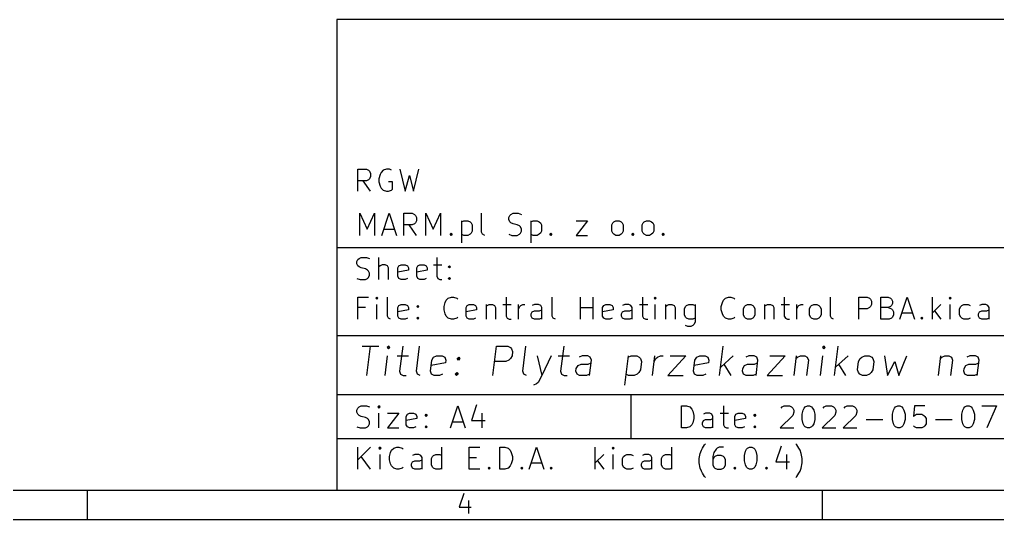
# Model space of a CAD drawing. Extents: x 10 to 287, y -200 to -10.
# Drawn here: x 155.4 to 221.9, y -200 to -166 of the extents above; entities that cross this region are included whole.
import ezdxf

# ---------------------------------------------------------------- set-up
doc = ezdxf.new("R2010")
doc.units = 0
doc.layers.add('BLACK', color=7, linetype='CONTINUOUS')

msp = doc.modelspace()

# ---------------------------------------------------------------- linework, layer by layer
at = {"layer": 'BLACK', "linetype": 'CONTINUOUS'}
for p, q in [((177.002, -166.007), (177.002, -198.007)), ((285.002, -166.007), (177.002, -166.007)), ((178.434, -177.686), (178.434, -176.186)), ((178.434, -176.186), (179.006, -176.186)), ((179.006, -176.186), (179.149, -176.257)), ((179.149, -176.257), (179.22, -176.329)), ((180.149, -176.257), (180.006, -176.4)), ((180.363, -176.186), (180.149, -176.257)), ((180.577, -176.186), (180.363, -176.186)), ((180.72, -176.257), (180.577, -176.186)), ((181.291, -176.186), (181.649, -177.686)), ((182.22, -177.686), (182.577, -176.186)), ((179.149, -176.9), (179.006, -176.971)), ((179.22, -176.829), (179.149, -176.9)), ((179.22, -176.329), (179.291, -176.471)), ((179.291, -176.686), (179.22, -176.829)), ((179.291, -176.471), (179.291, -176.686)), ((179.934, -176.543), (179.863, -176.829)), ((179.863, -176.829), (179.863, -177.043)), ((180.006, -176.4), (179.934, -176.543)), ((181.649, -177.686), (181.934, -176.614)), ((181.934, -176.614), (182.22, -177.686)), ((179.006, -176.971), (178.434, -176.971)), ((179.291, -177.686), (178.791, -176.971)), ((179.863, -177.043), (179.934, -177.329)), ((179.934, -177.329), (180.006, -177.471)), ((180.006, -177.471), (180.149, -177.614)), ((180.149, -177.614), (180.363, -177.686)), ((180.791, -177.043), (180.506, -177.043)), ((180.506, -177.686), (180.72, -177.614)), ((180.72, -177.614), (180.791, -177.543)), ((180.791, -177.543), (180.791, -177.043)), ((180.363, -177.686), (180.506, -177.686)), ((178.554, -180.686), (178.554, -179.186)), ((178.554, -179.186), (179.054, -180.257)), ((179.054, -180.257), (179.554, -179.186)), ((179.554, -179.186), (179.554, -180.686)), ((180.054, -180.686), (180.554, -179.186)), ((180.554, -179.186), (181.054, -180.686)), ((181.554, -180.686), (181.554, -179.186)), ((181.554, -179.186), (182.126, -179.186)), ((182.126, -179.186), (182.269, -179.257)), ((182.269, -179.257), (182.34, -179.329)), ((182.34, -179.329), (182.411, -179.471)), ((182.411, -179.471), (182.411, -179.686)), ((183.054, -180.686), (183.054, -179.186)), ((183.054, -179.186), (183.554, -180.257)), ((183.554, -180.257), (184.054, -179.186)), ((184.054, -179.186), (184.054, -180.686)), ((186.84, -180.471), (186.84, -179.186)), ((188.697, -179.471), (188.769, -179.329)), ((188.697, -179.614), (188.697, -179.471)), ((188.769, -179.329), (188.84, -179.257)), ((188.84, -179.257), (188.983, -179.186)), ((188.983, -179.186), (189.34, -179.186)), ((189.34, -179.186), (189.554, -179.257)), ((180.197, -180.257), (180.911, -180.257)), ((182.126, -179.971), (181.554, -179.971)), ((182.411, -180.686), (181.911, -179.971)), ((182.269, -179.9), (182.126, -179.971)), ((182.34, -179.829), (182.269, -179.9)), ((182.411, -179.686), (182.34, -179.829)), ((185.483, -179.686), (185.483, -181.186)), ((185.483, -179.757), (185.626, -179.686)), ((185.626, -179.686), (185.911, -179.686)), ((185.911, -179.686), (186.054, -179.757)), ((186.054, -179.757), (186.126, -179.829)), ((186.126, -179.829), (186.197, -179.971)), ((186.197, -179.971), (186.197, -180.4)), ((188.769, -179.757), (188.697, -179.614)), ((188.84, -179.829), (188.769, -179.757)), ((188.983, -179.9), (188.84, -179.829)), ((189.269, -179.971), (188.983, -179.9)), ((189.411, -180.043), (189.269, -179.971)), ((189.483, -180.114), (189.411, -180.043)), ((189.554, -180.257), (189.483, -180.114)), ((189.554, -180.4), (189.554, -180.257)), ((190.197, -179.686), (190.197, -181.186)), ((190.197, -179.757), (190.34, -179.686)), ((190.34, -179.686), (190.626, -179.686)), ((190.626, -179.686), (190.769, -179.757)), ((190.769, -179.757), (190.84, -179.829)), ((190.84, -179.829), (190.911, -179.971)), ((190.911, -179.971), (190.911, -180.4)), ((193.269, -179.686), (194.054, -179.686)), ((194.054, -179.686), (193.269, -180.686)), ((195.697, -179.971), (195.769, -179.829)), ((195.697, -180.4), (195.697, -179.971)), ((195.769, -179.829), (195.84, -179.757)), ((195.84, -179.757), (195.983, -179.686)), ((195.983, -179.686), (196.197, -179.686)), ((196.197, -179.686), (196.34, -179.757)), ((196.34, -179.757), (196.411, -179.829)), ((196.411, -179.829), (196.483, -179.971)), ((196.483, -179.971), (196.483, -180.4)), ((197.769, -179.971), (197.84, -179.829)), ((197.769, -180.4), (197.769, -179.971)), ((197.84, -179.829), (197.911, -179.757)), ((197.911, -179.757), (198.054, -179.686)), ((198.054, -179.686), (198.269, -179.686)), ((198.269, -179.686), (198.411, -179.757)), ((198.411, -179.757), (198.483, -179.829)), ((198.483, -179.829), (198.554, -179.971)), ((198.554, -179.971), (198.554, -180.4)), ((184.697, -180.614), (184.769, -180.543)), ((184.769, -180.686), (184.697, -180.614)), ((184.769, -180.543), (184.84, -180.614)), ((184.769, -180.543), (184.769, -180.686)), ((184.84, -180.614), (184.769, -180.686)), ((185.626, -180.686), (185.483, -180.614)), ((185.911, -180.686), (185.626, -180.686)), ((186.054, -180.614), (185.911, -180.686)), ((186.126, -180.543), (186.054, -180.614)), ((186.197, -180.4), (186.126, -180.543)), ((186.911, -180.614), (186.84, -180.471)), ((187.054, -180.686), (186.911, -180.614)), ((188.697, -180.614), (188.911, -180.686)), ((188.911, -180.686), (189.269, -180.686)), ((189.269, -180.686), (189.411, -180.614)), ((189.411, -180.614), (189.483, -180.543)), ((189.483, -180.543), (189.554, -180.4)), ((190.34, -180.686), (190.197, -180.614)), ((190.626, -180.686), (190.34, -180.686)), ((190.769, -180.614), (190.626, -180.686)), ((190.84, -180.543), (190.769, -180.614)), ((190.911, -180.4), (190.84, -180.543)), ((191.483, -180.614), (191.554, -180.543)), ((191.554, -180.686), (191.483, -180.614)), ((191.554, -180.543), (191.626, -180.614)), ((191.554, -180.543), (191.554, -180.686)), ((191.626, -180.614), (191.554, -180.686)), ((193.269, -180.686), (194.054, -180.686)), ((195.769, -180.543), (195.697, -180.4)), ((195.84, -180.614), (195.769, -180.543)), ((195.983, -180.686), (195.84, -180.614)), ((196.197, -180.686), (195.983, -180.686)), ((196.34, -180.614), (196.197, -180.686)), ((196.411, -180.543), (196.34, -180.614)), ((196.483, -180.4), (196.411, -180.543)), ((197.054, -180.614), (197.126, -180.543)), ((197.126, -180.686), (197.054, -180.614)), ((197.126, -180.543), (197.197, -180.614)), ((197.126, -180.543), (197.126, -180.686)), ((197.197, -180.614), (197.126, -180.686)), ((197.84, -180.543), (197.769, -180.4)), ((197.911, -180.614), (197.84, -180.543)), ((198.054, -180.686), (197.911, -180.614)), ((198.269, -180.686), (198.054, -180.686)), ((198.411, -180.614), (198.269, -180.686)), ((198.483, -180.543), (198.411, -180.614)), ((198.554, -180.4), (198.483, -180.543)), ((199.126, -180.614), (199.197, -180.543)), ((199.197, -180.686), (199.126, -180.614)), ((199.197, -180.543), (199.269, -180.614)), ((199.197, -180.543), (199.197, -180.686)), ((199.269, -180.614), (199.197, -180.686)), ((177.002, -181.507), (285.002, -181.507)), ((178.434, -182.329), (178.506, -182.257)), ((178.506, -182.257), (178.649, -182.186)), ((178.649, -182.186), (179.006, -182.186)), ((179.006, -182.186), (179.22, -182.257)), ((179.863, -183.686), (179.863, -182.186)), ((183.791, -182.186), (183.791, -183.471)), ((178.363, -182.471), (178.434, -182.329)), ((178.363, -182.614), (178.363, -182.471)), ((178.434, -182.757), (178.363, -182.614)), ((178.506, -182.829), (178.434, -182.757)), ((178.649, -182.9), (178.506, -182.829)), ((178.934, -182.971), (178.649, -182.9)), ((179.934, -182.757), (179.863, -182.829)), ((180.077, -182.686), (179.934, -182.757)), ((180.291, -182.686), (180.077, -182.686)), ((180.434, -182.757), (180.291, -182.686)), ((180.506, -182.9), (180.434, -182.757)), ((180.506, -183.686), (180.506, -182.9)), ((181.149, -182.9), (181.22, -182.757)), ((181.149, -183.471), (181.149, -182.9)), ((181.22, -182.757), (181.363, -182.686)), ((181.363, -182.686), (181.649, -182.686)), ((181.649, -182.686), (181.791, -182.757)), ((181.791, -182.757), (181.863, -182.9)), ((181.863, -182.9), (181.863, -183.043)), ((182.434, -182.9), (182.506, -182.757)), ((182.434, -183.471), (182.434, -182.9)), ((182.506, -182.757), (182.649, -182.686)), ((182.649, -182.686), (182.934, -182.686)), ((182.934, -182.686), (183.077, -182.757)), ((183.077, -182.757), (183.149, -182.9)), ((183.149, -182.9), (183.149, -183.043)), ((183.577, -182.686), (184.149, -182.686)), ((184.577, -182.829), (184.649, -182.757)), ((184.649, -182.9), (184.577, -182.829)), ((184.649, -182.757), (184.72, -182.829)), ((184.649, -182.757), (184.649, -182.9)), ((184.72, -182.829), (184.649, -182.9)), ((179.077, -183.043), (178.934, -182.971)), ((179.149, -183.114), (179.077, -183.043)), ((179.077, -183.614), (179.149, -183.543)), ((179.22, -183.257), (179.149, -183.114)), ((179.149, -183.543), (179.22, -183.4)), ((179.22, -183.4), (179.22, -183.257)), ((181.863, -183.043), (181.149, -183.186)), ((181.22, -183.614), (181.149, -183.471)), ((183.149, -183.043), (182.434, -183.186)), ((182.506, -183.614), (182.434, -183.471)), ((183.791, -183.471), (183.863, -183.614)), ((184.577, -183.614), (184.649, -183.543)), ((184.649, -183.543), (184.72, -183.614)), ((184.649, -183.543), (184.649, -183.686)), ((178.363, -183.614), (178.577, -183.686)), ((178.577, -183.686), (178.934, -183.686)), ((178.934, -183.686), (179.077, -183.614)), ((181.363, -183.686), (181.22, -183.614)), ((181.649, -183.686), (181.363, -183.686)), ((181.791, -183.614), (181.649, -183.686)), ((182.649, -183.686), (182.506, -183.614)), ((182.934, -183.686), (182.649, -183.686)), ((183.077, -183.614), (182.934, -183.686)), ((183.863, -183.614), (184.006, -183.686)), ((184.006, -183.686), (184.149, -183.686)), ((184.649, -183.686), (184.577, -183.614)), ((184.72, -183.614), (184.649, -183.686)), ((178.434, -186.386), (178.434, -184.886)), ((178.434, -184.886), (179.149, -184.886)), ((179.72, -184.886), (179.649, -184.957)), ((179.791, -184.957), (179.72, -184.886)), ((179.72, -184.886), (179.72, -185.029)), ((180.434, -186.171), (180.434, -184.886)), ((184.577, -184.957), (184.791, -184.886)), ((184.791, -184.886), (184.934, -184.886)), ((184.934, -184.886), (185.149, -184.957)), ((188.506, -184.886), (188.506, -186.171)), ((191.649, -186.171), (191.649, -184.886)), ((193.577, -186.386), (193.577, -184.886)), ((194.434, -186.386), (194.434, -184.886)), ((197.791, -184.886), (197.791, -186.171)), ((198.649, -184.886), (198.577, -184.957)), ((198.72, -184.957), (198.649, -184.886)), ((198.649, -184.886), (198.649, -185.029)), ((203.434, -184.957), (203.649, -184.886)), ((203.649, -184.886), (203.791, -184.886)), ((203.791, -184.886), (204.006, -184.957)), ((207.434, -184.886), (207.434, -186.171)), ((210.577, -186.171), (210.577, -184.886)), ((212.506, -186.386), (212.506, -184.886)), ((212.506, -184.886), (213.077, -184.886)), ((213.077, -184.886), (213.22, -184.957)), ((214.006, -186.386), (214.006, -184.886)), ((214.006, -184.886), (214.506, -184.886)), ((214.506, -184.886), (214.649, -184.957)), ((215.291, -186.386), (215.791, -184.886)), ((215.791, -184.886), (216.291, -186.386)), ((217.506, -186.386), (217.506, -184.886)), ((218.72, -184.886), (218.649, -184.957)), ((218.791, -184.957), (218.72, -184.886)), ((218.72, -184.886), (218.72, -185.029)), ((179.649, -184.957), (179.72, -185.029)), ((179.72, -185.029), (179.791, -184.957)), ((179.72, -186.386), (179.72, -185.386)), ((181.149, -185.6), (181.22, -185.457)), ((181.22, -185.457), (181.363, -185.386)), ((181.363, -185.386), (181.649, -185.386)), ((181.649, -185.386), (181.791, -185.457)), ((181.791, -185.457), (181.863, -185.6)), ((182.434, -185.529), (182.506, -185.457)), ((182.506, -185.6), (182.434, -185.529)), ((182.506, -185.457), (182.577, -185.529)), ((182.506, -185.457), (182.506, -185.6)), ((182.577, -185.529), (182.506, -185.6)), ((184.291, -185.529), (184.363, -185.243)), ((184.291, -185.743), (184.291, -185.529)), ((184.363, -185.243), (184.434, -185.1)), ((184.434, -185.1), (184.577, -184.957)), ((185.149, -184.957), (185.22, -185.029)), ((185.791, -185.6), (185.863, -185.457)), ((185.863, -185.457), (186.006, -185.386)), ((186.006, -185.386), (186.291, -185.386)), ((186.291, -185.386), (186.434, -185.457)), ((186.434, -185.457), (186.506, -185.6)), ((187.149, -185.386), (187.149, -186.386)), ((187.149, -185.529), (187.22, -185.457)), ((187.22, -185.457), (187.363, -185.386)), ((187.363, -185.386), (187.577, -185.386)), ((187.577, -185.386), (187.72, -185.457)), ((187.72, -185.457), (187.791, -185.6)), ((188.291, -185.386), (188.863, -185.386)), ((189.363, -186.386), (189.363, -185.386)), ((189.363, -185.671), (189.434, -185.529)), ((189.434, -185.529), (189.506, -185.457)), ((189.506, -185.457), (189.649, -185.386)), ((189.649, -185.386), (189.791, -185.386)), ((190.434, -185.386), (190.291, -185.457)), ((190.72, -185.386), (190.434, -185.386)), ((190.863, -185.457), (190.72, -185.386)), ((190.934, -185.6), (190.863, -185.457)), ((195.077, -185.6), (195.149, -185.457)), ((195.149, -185.457), (195.291, -185.386)), ((195.291, -185.386), (195.577, -185.386)), ((195.577, -185.386), (195.72, -185.457)), ((195.72, -185.457), (195.791, -185.6)), ((196.577, -185.386), (196.434, -185.457)), ((196.863, -185.386), (196.577, -185.386)), ((197.006, -185.457), (196.863, -185.386)), ((197.077, -185.6), (197.006, -185.457)), ((197.577, -185.386), (198.149, -185.386)), ((198.577, -184.957), (198.649, -185.029)), ((198.649, -185.029), (198.72, -184.957)), ((198.649, -186.386), (198.649, -185.386)), ((199.363, -185.386), (199.363, -186.386)), ((199.363, -185.529), (199.434, -185.457)), ((199.434, -185.457), (199.577, -185.386)), ((199.577, -185.386), (199.791, -185.386)), ((199.791, -185.386), (199.934, -185.457)), ((199.934, -185.457), (200.006, -185.6)), ((200.649, -185.671), (200.72, -185.529)), ((200.72, -185.529), (200.791, -185.457)), ((200.791, -185.457), (200.934, -185.386)), ((200.934, -185.386), (201.22, -185.386)), ((201.22, -185.386), (201.363, -185.457)), ((201.363, -185.386), (201.363, -186.6)), ((203.149, -185.529), (203.22, -185.243)), ((203.149, -185.743), (203.149, -185.529)), ((203.22, -185.243), (203.291, -185.1)), ((203.291, -185.1), (203.434, -184.957)), ((204.006, -184.957), (204.077, -185.029)), ((204.649, -185.671), (204.72, -185.529)), ((204.72, -185.529), (204.791, -185.457)), ((204.791, -185.457), (204.934, -185.386)), ((204.934, -185.386), (205.149, -185.386)), ((205.149, -185.386), (205.291, -185.457)), ((205.291, -185.457), (205.363, -185.529)), ((205.363, -185.529), (205.434, -185.671)), ((206.077, -185.386), (206.077, -186.386)), ((206.077, -185.529), (206.149, -185.457)), ((206.149, -185.457), (206.291, -185.386)), ((206.291, -185.386), (206.506, -185.386)), ((206.506, -185.386), (206.649, -185.457)), ((206.649, -185.457), (206.72, -185.6)), ((207.22, -185.386), (207.791, -185.386)), ((208.291, -186.386), (208.291, -185.386)), ((208.291, -185.671), (208.363, -185.529)), ((208.363, -185.529), (208.434, -185.457)), ((208.434, -185.457), (208.577, -185.386)), ((208.577, -185.386), (208.72, -185.386)), ((209.149, -185.671), (209.22, -185.529)), ((209.22, -185.529), (209.291, -185.457)), ((209.291, -185.457), (209.434, -185.386)), ((209.434, -185.386), (209.649, -185.386)), ((209.649, -185.386), (209.791, -185.457)), ((209.791, -185.457), (209.863, -185.529)), ((209.863, -185.529), (209.934, -185.671)), ((213.22, -184.957), (213.291, -185.029)), ((213.291, -185.529), (213.22, -185.6)), ((213.291, -185.029), (213.363, -185.171)), ((213.363, -185.386), (213.291, -185.529)), ((213.363, -185.171), (213.363, -185.386)), ((214.649, -185.529), (214.506, -185.6)), ((214.649, -184.957), (214.72, -185.029)), ((214.72, -185.457), (214.649, -185.529)), ((214.72, -185.029), (214.791, -185.171)), ((214.791, -185.314), (214.72, -185.457)), ((214.791, -185.171), (214.791, -185.314)), ((218.077, -185.386), (217.506, -185.957)), ((218.649, -184.957), (218.72, -185.029)), ((218.72, -185.029), (218.791, -184.957)), ((218.72, -186.386), (218.72, -185.386)), ((219.363, -185.671), (219.434, -185.529)), ((219.434, -185.529), (219.506, -185.457)), ((219.506, -185.457), (219.649, -185.386)), ((219.649, -185.386), (219.934, -185.386)), ((219.934, -185.386), (220.077, -185.457)), ((220.863, -185.386), (220.72, -185.457)), ((221.149, -185.386), (220.863, -185.386)), ((221.291, -185.457), (221.149, -185.386)), ((221.363, -185.6), (221.291, -185.457)), ((178.934, -185.6), (178.434, -185.6)), ((180.506, -186.314), (180.434, -186.171)), ((181.149, -186.171), (181.149, -185.6)), ((181.863, -185.743), (181.149, -185.886)), ((181.22, -186.314), (181.149, -186.171)), ((181.863, -185.6), (181.863, -185.743)), ((182.434, -186.314), (182.506, -186.243)), ((182.506, -186.243), (182.577, -186.314)), ((182.506, -186.243), (182.506, -186.386)), ((184.363, -186.029), (184.291, -185.743)), ((184.434, -186.171), (184.363, -186.029)), ((184.577, -186.314), (184.434, -186.171)), ((185.22, -186.243), (185.149, -186.314)), ((185.791, -186.171), (185.791, -185.6)), ((186.506, -185.743), (185.791, -185.886)), ((185.863, -186.314), (185.791, -186.171)), ((186.506, -185.6), (186.506, -185.743)), ((187.791, -185.6), (187.791, -186.386)), ((188.506, -186.171), (188.577, -186.314)), ((190.22, -186.029), (190.291, -185.886)), ((190.22, -186.171), (190.22, -186.029)), ((190.291, -186.314), (190.22, -186.171)), ((190.291, -185.886), (190.434, -185.814)), ((190.434, -185.814), (190.791, -185.814)), ((190.791, -185.814), (190.934, -185.743)), ((190.934, -186.386), (190.934, -185.6)), ((191.72, -186.314), (191.649, -186.171)), ((193.577, -185.6), (194.434, -185.6)), ((195.077, -186.171), (195.077, -185.6)), ((195.791, -185.743), (195.077, -185.886)), ((195.149, -186.314), (195.077, -186.171)), ((195.791, -185.6), (195.791, -185.743)), ((196.363, -186.029), (196.434, -185.886)), ((196.363, -186.171), (196.363, -186.029)), ((196.434, -186.314), (196.363, -186.171)), ((196.434, -185.886), (196.577, -185.814)), ((196.577, -185.814), (196.934, -185.814)), ((196.934, -185.814), (197.077, -185.743)), ((197.077, -186.386), (197.077, -185.6)), ((197.791, -186.171), (197.863, -186.314)), ((200.006, -185.6), (200.006, -186.386)), ((200.649, -186.1), (200.649, -185.671)), ((200.72, -186.243), (200.649, -186.1)), ((200.791, -186.314), (200.72, -186.243)), ((203.22, -186.029), (203.149, -185.743)), ((203.291, -186.171), (203.22, -186.029)), ((203.434, -186.314), (203.291, -186.171)), ((204.077, -186.243), (204.006, -186.314)), ((204.649, -186.1), (204.649, -185.671)), ((204.72, -186.243), (204.649, -186.1)), ((204.791, -186.314), (204.72, -186.243)), ((205.363, -186.243), (205.291, -186.314)), ((205.434, -186.1), (205.363, -186.243)), ((205.434, -185.671), (205.434, -186.1)), ((206.72, -185.6), (206.72, -186.386)), ((207.434, -186.171), (207.506, -186.314)), ((209.149, -186.1), (209.149, -185.671)), ((209.22, -186.243), (209.149, -186.1)), ((209.291, -186.314), (209.22, -186.243)), ((209.863, -186.243), (209.791, -186.314)), ((209.934, -186.1), (209.863, -186.243)), ((209.934, -185.671), (209.934, -186.1)), ((210.649, -186.314), (210.577, -186.171)), ((213.077, -185.671), (212.506, -185.671)), ((213.22, -185.6), (213.077, -185.671)), ((214.506, -185.6), (214.006, -185.6)), ((214.506, -185.6), (214.72, -185.671)), ((214.72, -185.671), (214.791, -185.743)), ((214.791, -186.243), (214.72, -186.314)), ((214.791, -185.743), (214.863, -185.886)), ((214.863, -186.1), (214.791, -186.243)), ((214.863, -185.886), (214.863, -186.1)), ((215.434, -185.957), (216.149, -185.957)), ((216.72, -186.314), (216.791, -186.243)), ((216.791, -186.243), (216.863, -186.314)), ((216.791, -186.243), (216.791, -186.386)), ((217.649, -185.814), (218.077, -186.386)), ((219.363, -186.1), (219.363, -185.671)), ((219.434, -186.243), (219.363, -186.1)), ((219.506, -186.314), (219.434, -186.243)), ((220.649, -186.029), (220.72, -185.886)), ((220.649, -186.171), (220.649, -186.029)), ((220.72, -186.314), (220.649, -186.171)), ((220.72, -185.886), (220.863, -185.814)), ((220.863, -185.814), (221.22, -185.814)), ((221.22, -185.814), (221.363, -185.743)), ((221.363, -186.386), (221.363, -185.6)), ((180.649, -186.386), (180.506, -186.314)), ((181.363, -186.386), (181.22, -186.314)), ((181.649, -186.386), (181.363, -186.386)), ((181.791, -186.314), (181.649, -186.386)), ((182.506, -186.386), (182.434, -186.314)), ((182.577, -186.314), (182.506, -186.386)), ((184.791, -186.386), (184.577, -186.314)), ((184.934, -186.386), (184.791, -186.386)), ((185.149, -186.314), (184.934, -186.386)), ((186.006, -186.386), (185.863, -186.314)), ((186.291, -186.386), (186.006, -186.386)), ((186.434, -186.314), (186.291, -186.386)), ((188.577, -186.314), (188.72, -186.386)), ((188.72, -186.386), (188.863, -186.386)), ((190.434, -186.386), (190.291, -186.314)), ((190.791, -186.386), (190.434, -186.386)), ((190.934, -186.314), (190.791, -186.386)), ((191.863, -186.386), (191.72, -186.314)), ((195.291, -186.386), (195.149, -186.314)), ((195.577, -186.386), (195.291, -186.386)), ((195.72, -186.314), (195.577, -186.386)), ((196.577, -186.386), (196.434, -186.314)), ((196.934, -186.386), (196.577, -186.386)), ((197.077, -186.314), (196.934, -186.386)), ((197.863, -186.314), (198.006, -186.386)), ((198.006, -186.386), (198.149, -186.386)), ((200.863, -186.886), (200.72, -186.814)), ((200.934, -186.386), (200.791, -186.314)), ((201.077, -186.886), (200.863, -186.886)), ((201.22, -186.386), (200.934, -186.386)), ((201.22, -186.814), (201.077, -186.886)), ((201.363, -186.314), (201.22, -186.386)), ((201.291, -186.743), (201.22, -186.814)), ((201.363, -186.6), (201.291, -186.743)), ((203.649, -186.386), (203.434, -186.314)), ((203.791, -186.386), (203.649, -186.386)), ((204.006, -186.314), (203.791, -186.386)), ((204.934, -186.386), (204.791, -186.314)), ((205.149, -186.386), (204.934, -186.386)), ((205.291, -186.314), (205.149, -186.386)), ((207.506, -186.314), (207.649, -186.386)), ((207.649, -186.386), (207.791, -186.386)), ((209.434, -186.386), (209.291, -186.314)), ((209.649, -186.386), (209.434, -186.386)), ((209.791, -186.314), (209.649, -186.386)), ((210.791, -186.386), (210.649, -186.314)), ((214.577, -186.386), (214.006, -186.386)), ((214.72, -186.314), (214.577, -186.386)), ((216.791, -186.386), (216.72, -186.314)), ((216.863, -186.314), (216.791, -186.386)), ((219.649, -186.386), (219.506, -186.314)), ((219.934, -186.386), (219.649, -186.386)), ((220.077, -186.314), (219.934, -186.386)), ((220.863, -186.386), (220.72, -186.314)), ((221.22, -186.386), (220.863, -186.386)), ((221.363, -186.314), (221.22, -186.386)), ((177.002, -187.507), (285.002, -187.507)), ((178.715, -188.212), (179.857, -188.212)), ((179.036, -190.212), (179.286, -188.212)), ((180.524, -188.212), (180.417, -188.307)), ((180.524, -188.212), (180.5, -188.402)), ((180.607, -188.307), (180.524, -188.212)), ((181.476, -188.212), (181.262, -189.926)), ((182.405, -189.926), (182.619, -188.212)), ((187.607, -190.212), (187.857, -188.212)), ((187.857, -188.212), (188.619, -188.212)), ((188.619, -188.212), (188.798, -188.307)), ((189.643, -189.926), (189.857, -188.212)), ((192.429, -188.212), (192.215, -189.926)), ((203.036, -190.212), (203.286, -188.212)), ((210.143, -188.212), (210.036, -188.307)), ((210.143, -188.212), (210.119, -188.402)), ((210.226, -188.307), (210.143, -188.212)), ((210.846, -190.212), (211.096, -188.212)), ((180.274, -190.212), (180.441, -188.879)), ((180.417, -188.307), (180.5, -188.402)), ((180.5, -188.402), (180.607, -188.307)), ((181.107, -188.879), (181.869, -188.879)), ((183.572, -188.974), (183.774, -188.879)), ((183.774, -188.879), (184.155, -188.879)), ((184.155, -188.879), (184.334, -188.974)), ((188.798, -188.307), (188.881, -188.402)), ((188.917, -188.879), (188.798, -189.069)), ((188.881, -188.402), (188.953, -188.593)), ((188.953, -188.593), (188.917, -188.879)), ((190.631, -188.879), (190.941, -190.212)), ((191.584, -188.879), (190.941, -190.212)), ((192.06, -188.879), (192.822, -188.879)), ((193.679, -188.879), (193.476, -188.974)), ((194.06, -188.879), (193.679, -188.879)), ((194.238, -188.974), (194.06, -188.879)), ((196.822, -188.879), (196.572, -190.879)), ((196.81, -188.974), (197.012, -188.879)), ((197.012, -188.879), (197.393, -188.879)), ((197.393, -188.879), (197.572, -188.974)), ((198.465, -190.212), (198.631, -188.879)), ((198.81, -188.974), (199.012, -188.879)), ((199.012, -188.879), (199.203, -188.879)), ((200.726, -188.879), (199.512, -190.212)), ((199.679, -188.879), (200.726, -188.879)), ((201.476, -188.974), (201.679, -188.879)), ((201.679, -188.879), (202.06, -188.879)), ((202.06, -188.879), (202.238, -188.974)), ((203.965, -188.879), (203.107, -189.641)), ((205.012, -188.879), (204.81, -188.974)), ((205.393, -188.879), (205.012, -188.879)), ((205.572, -188.974), (205.393, -188.879)), ((207.488, -188.879), (206.274, -190.212)), ((206.441, -188.879), (207.488, -188.879)), ((208.25, -188.879), (208.084, -190.212)), ((208.334, -188.974), (208.536, -188.879)), ((208.536, -188.879), (208.822, -188.879)), ((208.822, -188.879), (209, -188.974)), ((209.893, -190.212), (210.06, -188.879)), ((210.036, -188.307), (210.119, -188.402)), ((210.119, -188.402), (210.226, -188.307)), ((211.774, -188.879), (210.917, -189.641)), ((212.715, -188.974), (212.917, -188.879)), ((212.917, -188.879), (213.203, -188.879)), ((213.203, -188.879), (213.381, -188.974)), ((214.25, -188.879), (214.465, -190.212)), ((215.226, -190.212), (215.774, -188.879)), ((218.06, -188.879), (217.893, -190.212)), ((218.143, -188.974), (218.346, -188.879)), ((218.346, -188.879), (218.631, -188.879)), ((218.631, -188.879), (218.81, -188.974)), ((220.06, -188.879), (219.857, -188.974)), ((220.441, -188.879), (220.06, -188.879)), ((220.619, -188.974), (220.441, -188.879)), ((183.357, -189.926), (183.453, -189.164)), ((184.381, -189.355), (183.405, -189.545)), ((183.453, -189.164), (183.572, -188.974)), ((184.334, -188.974), (184.405, -189.164)), ((184.405, -189.164), (184.381, -189.355)), ((185.179, -189.069), (185.286, -188.974)), ((185.262, -189.164), (185.179, -189.069)), ((185.286, -188.974), (185.262, -189.164)), ((185.369, -189.069), (185.262, -189.164)), ((185.286, -188.974), (185.369, -189.069)), ((188.488, -189.26), (187.726, -189.26)), ((188.691, -189.164), (188.488, -189.26)), ((188.798, -189.069), (188.691, -189.164)), ((193.286, -189.736), (193.405, -189.545)), ((193.405, -189.545), (193.607, -189.45)), ((193.607, -189.45), (194.084, -189.45)), ((194.084, -189.45), (194.286, -189.355)), ((194.179, -190.212), (194.31, -189.164)), ((194.31, -189.164), (194.238, -188.974)), ((197.572, -188.974), (197.655, -189.069)), ((197.655, -189.069), (197.726, -189.26)), ((197.726, -189.26), (197.655, -189.831)), ((198.584, -189.26), (198.703, -189.069)), ((198.703, -189.069), (198.81, -188.974)), ((201.262, -189.926), (201.357, -189.164)), ((202.286, -189.355), (201.31, -189.545)), ((201.357, -189.164), (201.476, -188.974)), ((202.238, -188.974), (202.31, -189.164)), ((202.31, -189.164), (202.286, -189.355)), ((203.322, -189.45), (203.798, -190.212)), ((204.619, -189.736), (204.738, -189.545)), ((204.738, -189.545), (204.941, -189.45)), ((204.941, -189.45), (205.417, -189.45)), ((205.417, -189.45), (205.619, -189.355)), ((205.512, -190.212), (205.643, -189.164)), ((205.643, -189.164), (205.572, -188.974)), ((208.226, -189.069), (208.334, -188.974)), ((209.072, -189.164), (208.941, -190.212)), ((209, -188.974), (209.072, -189.164)), ((211.131, -189.45), (211.607, -190.212)), ((212.417, -189.831), (212.488, -189.26)), ((212.488, -189.26), (212.607, -189.069)), ((212.607, -189.069), (212.715, -188.974)), ((213.381, -188.974), (213.465, -189.069)), ((213.465, -189.069), (213.536, -189.26)), ((213.536, -189.26), (213.465, -189.831)), ((214.465, -190.212), (214.965, -189.26)), ((214.965, -189.26), (215.226, -190.212)), ((218.036, -189.069), (218.143, -188.974)), ((218.881, -189.164), (218.75, -190.212)), ((218.81, -188.974), (218.881, -189.164)), ((219.667, -189.736), (219.786, -189.545)), ((219.786, -189.545), (219.988, -189.45)), ((219.988, -189.45), (220.465, -189.45)), ((220.465, -189.45), (220.667, -189.355)), ((220.56, -190.212), (220.691, -189.164)), ((220.691, -189.164), (220.619, -188.974)), ((181.262, -189.926), (181.334, -190.117)), ((181.334, -190.117), (181.512, -190.212)), ((181.512, -190.212), (181.703, -190.212)), ((182.476, -190.117), (182.405, -189.926)), ((182.655, -190.212), (182.476, -190.117)), ((183.429, -190.117), (183.357, -189.926)), ((183.607, -190.212), (183.429, -190.117)), ((183.988, -190.212), (183.607, -190.212)), ((184.191, -190.117), (183.988, -190.212)), ((185.048, -190.117), (185.155, -190.021)), ((185.131, -190.212), (185.048, -190.117)), ((185.155, -190.021), (185.131, -190.212)), ((185.238, -190.117), (185.131, -190.212)), ((185.155, -190.021), (185.238, -190.117)), ((189.715, -190.117), (189.643, -189.926)), ((189.893, -190.212), (189.715, -190.117)), ((190.941, -190.212), (190.691, -190.688)), ((192.215, -189.926), (192.286, -190.117)), ((192.286, -190.117), (192.465, -190.212)), ((192.465, -190.212), (192.655, -190.212)), ((193.262, -189.926), (193.286, -189.736)), ((193.334, -190.117), (193.262, -189.926)), ((193.512, -190.212), (193.334, -190.117)), ((193.988, -190.212), (193.512, -190.212)), ((194.191, -190.117), (193.988, -190.212)), ((196.846, -190.212), (196.667, -190.117)), ((197.226, -190.212), (196.846, -190.212)), ((197.429, -190.117), (197.226, -190.212)), ((197.536, -190.021), (197.429, -190.117)), ((197.655, -189.831), (197.536, -190.021)), ((199.512, -190.212), (200.56, -190.212)), ((201.334, -190.117), (201.262, -189.926)), ((201.512, -190.212), (201.334, -190.117)), ((201.893, -190.212), (201.512, -190.212)), ((202.096, -190.117), (201.893, -190.212)), ((204.596, -189.926), (204.619, -189.736)), ((204.667, -190.117), (204.596, -189.926)), ((204.846, -190.212), (204.667, -190.117)), ((205.322, -190.212), (204.846, -190.212)), ((205.524, -190.117), (205.322, -190.212)), ((206.274, -190.212), (207.322, -190.212)), ((212.488, -190.021), (212.417, -189.831)), ((212.572, -190.117), (212.488, -190.021)), ((212.75, -190.212), (212.572, -190.117)), ((213.036, -190.212), (212.75, -190.212)), ((213.238, -190.117), (213.036, -190.212)), ((213.346, -190.021), (213.238, -190.117)), ((213.465, -189.831), (213.346, -190.021)), ((219.643, -189.926), (219.667, -189.736)), ((219.715, -190.117), (219.643, -189.926)), ((219.893, -190.212), (219.715, -190.117)), ((220.369, -190.212), (219.893, -190.212)), ((220.572, -190.117), (220.369, -190.212)), ((190.584, -190.783), (190.381, -190.879)), ((190.691, -190.688), (190.584, -190.783)), ((177.002, -191.507), (285.002, -191.507)), ((197.002, -191.507), (197.002, -194.507)), ((186.506, -192.214), (186.149, -193.286)), ((178.363, -192.571), (178.434, -192.429)), ((178.363, -192.714), (178.363, -192.571)), ((178.434, -192.857), (178.363, -192.714)), ((178.434, -192.429), (178.506, -192.357)), ((178.506, -192.929), (178.434, -192.857)), ((178.506, -192.357), (178.649, -192.286)), ((178.649, -192.286), (179.006, -192.286)), ((179.006, -192.286), (179.22, -192.357)), ((179.863, -192.286), (179.791, -192.357)), ((179.791, -192.357), (179.863, -192.429)), ((179.934, -192.357), (179.863, -192.286)), ((179.863, -192.286), (179.863, -192.429)), ((179.863, -192.429), (179.934, -192.357)), ((179.863, -193.786), (179.863, -192.786)), ((180.434, -192.786), (181.22, -192.786)), ((181.22, -192.786), (180.434, -193.786)), ((181.72, -193), (181.791, -192.857)), ((181.791, -192.857), (181.934, -192.786)), ((181.934, -192.786), (182.22, -192.786)), ((182.22, -192.786), (182.363, -192.857)), ((182.363, -192.857), (182.434, -193)), ((183.006, -192.929), (183.077, -192.857)), ((183.077, -192.857), (183.149, -192.929)), ((183.077, -192.857), (183.077, -193)), ((184.72, -193.786), (185.22, -192.286)), ((185.22, -192.286), (185.72, -193.786)), ((186.863, -192.786), (186.863, -193.786)), ((200.434, -193.786), (200.434, -192.286)), ((200.434, -192.286), (200.791, -192.286)), ((200.791, -192.286), (201.006, -192.357)), ((201.006, -192.357), (201.149, -192.5)), ((201.149, -192.5), (201.22, -192.643)), ((201.22, -192.643), (201.291, -192.929)), ((202.077, -192.786), (201.934, -192.857)), ((202.363, -192.786), (202.077, -192.786)), ((202.506, -192.857), (202.363, -192.786)), ((202.577, -193), (202.506, -192.857)), ((203.077, -192.786), (203.649, -192.786)), ((203.291, -192.286), (203.291, -193.571)), ((204.077, -193), (204.149, -192.857)), ((204.149, -192.857), (204.291, -192.786)), ((204.291, -192.786), (204.577, -192.786)), ((204.577, -192.786), (204.72, -192.857)), ((204.72, -192.857), (204.791, -193)), ((205.363, -192.929), (205.434, -192.857)), ((205.434, -192.857), (205.506, -192.929)), ((205.434, -192.857), (205.434, -193)), ((207.22, -192.429), (207.291, -192.357)), ((207.291, -192.357), (207.434, -192.286)), ((207.434, -192.286), (207.791, -192.286)), ((207.791, -192.286), (207.934, -192.357)), ((207.934, -192.357), (208.006, -192.429)), ((208.006, -192.429), (208.077, -192.571)), ((208.077, -192.714), (208.006, -192.929)), ((208.077, -192.571), (208.077, -192.714)), ((208.649, -192.857), (208.72, -192.571)), ((208.649, -193.214), (208.649, -192.857)), ((208.72, -192.571), (208.791, -192.429)), ((208.791, -192.429), (208.863, -192.357)), ((208.863, -192.357), (209.006, -192.286)), ((209.006, -192.286), (209.149, -192.286)), ((209.149, -192.286), (209.291, -192.357)), ((209.291, -192.357), (209.363, -192.429)), ((209.363, -192.429), (209.434, -192.571)), ((209.434, -192.571), (209.506, -192.857)), ((209.506, -192.857), (209.506, -193.214)), ((210.077, -192.429), (210.149, -192.357)), ((210.149, -192.357), (210.291, -192.286)), ((210.291, -192.286), (210.649, -192.286)), ((210.649, -192.286), (210.791, -192.357)), ((210.791, -192.357), (210.863, -192.429)), ((210.863, -192.429), (210.934, -192.571)), ((210.934, -192.714), (210.863, -192.929)), ((210.934, -192.571), (210.934, -192.714)), ((211.506, -192.429), (211.577, -192.357)), ((211.577, -192.357), (211.72, -192.286)), ((211.72, -192.286), (212.077, -192.286)), ((212.077, -192.286), (212.22, -192.357)), ((212.22, -192.357), (212.291, -192.429)), ((212.291, -192.429), (212.363, -192.571)), ((212.363, -192.714), (212.291, -192.929)), ((212.363, -192.571), (212.363, -192.714)), ((214.791, -192.857), (214.863, -192.571)), ((214.791, -193.214), (214.791, -192.857)), ((214.863, -192.571), (214.934, -192.429)), ((214.934, -192.429), (215.006, -192.357)), ((215.006, -192.357), (215.149, -192.286)), ((215.149, -192.286), (215.291, -192.286)), ((215.291, -192.286), (215.434, -192.357)), ((215.434, -192.357), (215.506, -192.429)), ((215.506, -192.429), (215.577, -192.571)), ((215.577, -192.571), (215.649, -192.857)), ((215.649, -192.857), (215.649, -193.214)), ((216.291, -192.286), (216.22, -193)), ((217.006, -192.286), (216.291, -192.286)), ((216.291, -192.929), (216.434, -192.857)), ((216.434, -192.857), (216.791, -192.857)), ((216.791, -192.857), (216.934, -192.929)), ((219.506, -192.857), (219.577, -192.571)), ((219.506, -193.214), (219.506, -192.857)), ((219.577, -192.571), (219.649, -192.429)), ((219.649, -192.429), (219.72, -192.357)), ((219.72, -192.357), (219.863, -192.286)), ((219.863, -192.286), (220.006, -192.286)), ((220.006, -192.286), (220.149, -192.357)), ((220.149, -192.357), (220.22, -192.429)), ((220.22, -192.429), (220.291, -192.571)), ((220.291, -192.571), (220.363, -192.857)), ((220.363, -192.857), (220.363, -193.214)), ((220.863, -192.286), (221.863, -192.286)), ((221.863, -192.286), (221.22, -193.786)), ((178.649, -193), (178.506, -192.929)), ((178.934, -193.071), (178.649, -193)), ((179.077, -193.143), (178.934, -193.071)), ((179.149, -193.214), (179.077, -193.143)), ((179.22, -193.357), (179.149, -193.214)), ((179.149, -193.643), (179.22, -193.5)), ((179.22, -193.5), (179.22, -193.357)), ((181.72, -193.571), (181.72, -193)), ((182.434, -193.143), (181.72, -193.286)), ((181.791, -193.714), (181.72, -193.571)), ((182.434, -193), (182.434, -193.143)), ((183.077, -193), (183.006, -192.929)), ((183.149, -192.929), (183.077, -193)), ((184.863, -193.357), (185.577, -193.357)), ((186.149, -193.286), (187.077, -193.286)), ((201.149, -193.571), (201.006, -193.714)), ((201.22, -193.429), (201.149, -193.571)), ((201.291, -193.143), (201.22, -193.429)), ((201.291, -192.929), (201.291, -193.143)), ((201.863, -193.429), (201.934, -193.286)), ((201.863, -193.571), (201.863, -193.429)), ((201.934, -193.714), (201.863, -193.571)), ((201.934, -193.286), (202.077, -193.214)), ((202.077, -193.214), (202.434, -193.214)), ((202.434, -193.214), (202.577, -193.143)), ((202.577, -193.786), (202.577, -193)), ((203.291, -193.571), (203.363, -193.714)), ((204.077, -193.571), (204.077, -193)), ((204.791, -193.143), (204.077, -193.286)), ((204.149, -193.714), (204.077, -193.571)), ((204.791, -193), (204.791, -193.143)), ((205.434, -193), (205.363, -192.929)), ((205.506, -192.929), (205.434, -193)), ((208.006, -192.929), (207.149, -193.786)), ((208.72, -193.5), (208.649, -193.214)), ((208.791, -193.643), (208.72, -193.5)), ((209.434, -193.5), (209.363, -193.643)), ((209.506, -193.214), (209.434, -193.5)), ((210.863, -192.929), (210.006, -193.786)), ((212.291, -192.929), (211.434, -193.786)), ((213.006, -193.214), (214.149, -193.214)), ((214.863, -193.5), (214.791, -193.214)), ((214.934, -193.643), (214.863, -193.5)), ((215.577, -193.5), (215.506, -193.643)), ((215.649, -193.214), (215.577, -193.5)), ((216.22, -193), (216.291, -192.929)), ((216.934, -192.929), (217.006, -193)), ((217.006, -193), (217.077, -193.143)), ((217.077, -193.5), (217.006, -193.643)), ((217.077, -193.143), (217.077, -193.5)), ((217.72, -193.214), (218.863, -193.214)), ((219.577, -193.5), (219.506, -193.214)), ((219.649, -193.643), (219.577, -193.5)), ((220.291, -193.5), (220.22, -193.643)), ((220.363, -193.214), (220.291, -193.5)), ((178.363, -193.714), (178.577, -193.786)), ((178.577, -193.786), (178.934, -193.786)), ((178.934, -193.786), (179.077, -193.714)), ((179.077, -193.714), (179.149, -193.643)), ((180.434, -193.786), (181.22, -193.786)), ((181.934, -193.786), (181.791, -193.714)), ((182.22, -193.786), (181.934, -193.786)), ((182.363, -193.714), (182.22, -193.786)), ((183.006, -193.714), (183.077, -193.643)), ((183.077, -193.786), (183.006, -193.714)), ((183.077, -193.643), (183.149, -193.714)), ((183.077, -193.643), (183.077, -193.786)), ((183.149, -193.714), (183.077, -193.786)), ((200.791, -193.786), (200.434, -193.786)), ((201.006, -193.714), (200.791, -193.786)), ((202.077, -193.786), (201.934, -193.714)), ((202.434, -193.786), (202.077, -193.786)), ((202.577, -193.714), (202.434, -193.786)), ((203.363, -193.714), (203.506, -193.786)), ((203.506, -193.786), (203.649, -193.786)), ((204.291, -193.786), (204.149, -193.714)), ((204.577, -193.786), (204.291, -193.786)), ((204.72, -193.714), (204.577, -193.786)), ((205.363, -193.714), (205.434, -193.643)), ((205.434, -193.786), (205.363, -193.714)), ((205.434, -193.643), (205.506, -193.714)), ((205.434, -193.643), (205.434, -193.786)), ((205.506, -193.714), (205.434, -193.786)), ((207.149, -193.786), (208.077, -193.786)), ((208.863, -193.714), (208.791, -193.643)), ((209.006, -193.786), (208.863, -193.714)), ((209.149, -193.786), (209.006, -193.786)), ((209.291, -193.714), (209.149, -193.786)), ((209.363, -193.643), (209.291, -193.714)), ((210.006, -193.786), (210.934, -193.786)), ((211.434, -193.786), (212.363, -193.786)), ((215.006, -193.714), (214.934, -193.643)), ((215.149, -193.786), (215.006, -193.714)), ((215.291, -193.786), (215.149, -193.786)), ((215.434, -193.714), (215.291, -193.786)), ((215.506, -193.643), (215.434, -193.714)), ((216.291, -193.714), (216.22, -193.643)), ((216.434, -193.786), (216.291, -193.714)), ((216.791, -193.786), (216.434, -193.786)), ((216.934, -193.714), (216.791, -193.786)), ((217.006, -193.643), (216.934, -193.714)), ((219.72, -193.714), (219.649, -193.643)), ((219.863, -193.786), (219.72, -193.714)), ((220.006, -193.786), (219.863, -193.786)), ((220.149, -193.714), (220.006, -193.786)), ((220.22, -193.643), (220.149, -193.714)), ((177.002, -194.507), (285.002, -194.507)), ((202.006, -194.943), (202.077, -194.871)), ((208.291, -194.943), (208.22, -194.871)), ((178.434, -196.586), (178.434, -195.086)), ((179.291, -195.086), (178.434, -195.943)), ((179.934, -195.086), (179.863, -195.157)), ((179.863, -195.157), (179.934, -195.229)), ((180.006, -195.157), (179.934, -195.086)), ((179.934, -195.086), (179.934, -195.229)), ((179.934, -195.229), (180.006, -195.157)), ((180.577, -195.729), (180.649, -195.443)), ((180.649, -195.443), (180.72, -195.3)), ((180.72, -195.3), (180.863, -195.157)), ((180.863, -195.157), (181.077, -195.086)), ((181.077, -195.086), (181.22, -195.086)), ((181.22, -195.086), (181.434, -195.157)), ((181.434, -195.157), (181.506, -195.229)), ((184.149, -196.586), (184.149, -195.086)), ((186.006, -196.586), (186.006, -195.086)), ((186.006, -195.086), (186.72, -195.086)), ((188.077, -196.586), (188.077, -195.086)), ((188.077, -195.086), (188.434, -195.086)), ((188.434, -195.086), (188.649, -195.157)), ((188.649, -195.157), (188.791, -195.3)), ((188.791, -195.3), (188.863, -195.443)), ((188.863, -195.443), (188.934, -195.729)), ((190.077, -196.586), (190.577, -195.086)), ((190.577, -195.086), (191.077, -196.586)), ((194.577, -196.586), (194.577, -195.086)), ((195.791, -195.086), (195.72, -195.157)), ((195.72, -195.157), (195.791, -195.229)), ((195.863, -195.157), (195.791, -195.086)), ((195.791, -195.086), (195.791, -195.229)), ((195.791, -195.229), (195.863, -195.157)), ((199.791, -196.586), (199.791, -195.086)), ((201.649, -195.871), (201.72, -195.514)), ((201.72, -195.514), (201.791, -195.3)), ((201.791, -195.3), (201.863, -195.157)), ((201.863, -195.157), (202.006, -194.943)), ((202.649, -195.443), (202.577, -195.729)), ((202.791, -195.229), (202.649, -195.443)), ((202.863, -195.157), (202.791, -195.229)), ((203.006, -195.086), (202.863, -195.157)), ((203.291, -195.086), (203.006, -195.086)), ((204.72, -195.657), (204.791, -195.371)), ((204.791, -195.371), (204.863, -195.229)), ((204.863, -195.229), (204.934, -195.157)), ((204.934, -195.157), (205.077, -195.086)), ((205.077, -195.086), (205.22, -195.086)), ((205.22, -195.086), (205.363, -195.157)), ((205.363, -195.157), (205.434, -195.229)), ((205.434, -195.229), (205.506, -195.371)), ((205.506, -195.371), (205.577, -195.657)), ((207.22, -195.014), (206.863, -196.086)), ((208.434, -195.157), (208.291, -194.943)), ((208.506, -195.3), (208.434, -195.157)), ((208.577, -195.514), (208.506, -195.3)), ((208.649, -195.871), (208.577, -195.514)), ((179.291, -196.586), (178.649, -195.729)), ((179.934, -196.586), (179.934, -195.586)), ((180.577, -195.943), (180.577, -195.729)), ((180.649, -196.229), (180.577, -195.943)), ((180.72, -196.371), (180.649, -196.229)), ((182.077, -196.229), (182.149, -196.086)), ((182.077, -196.371), (182.077, -196.229)), ((182.291, -195.586), (182.149, -195.657)), ((182.149, -196.086), (182.291, -196.014)), ((182.577, -195.586), (182.291, -195.586)), ((182.291, -196.014), (182.649, -196.014)), ((182.72, -195.657), (182.577, -195.586)), ((182.649, -196.014), (182.791, -195.943)), ((182.791, -195.8), (182.72, -195.657)), ((182.791, -196.586), (182.791, -195.8)), ((183.434, -195.871), (183.506, -195.729)), ((183.434, -196.3), (183.434, -195.871)), ((183.506, -195.729), (183.577, -195.657)), ((183.577, -195.657), (183.72, -195.586)), ((183.72, -195.586), (184.006, -195.586)), ((184.006, -195.586), (184.149, -195.657)), ((186.006, -195.8), (186.506, -195.8)), ((188.863, -196.229), (188.791, -196.371)), ((188.934, -195.943), (188.863, -196.229)), ((188.934, -195.729), (188.934, -195.943)), ((190.22, -196.157), (190.934, -196.157)), ((195.149, -195.586), (194.577, -196.157)), ((194.72, -196.014), (195.149, -196.586)), ((195.791, -196.586), (195.791, -195.586)), ((196.434, -195.871), (196.506, -195.729)), ((196.434, -196.3), (196.434, -195.871)), ((196.506, -195.729), (196.577, -195.657)), ((196.577, -195.657), (196.72, -195.586)), ((196.72, -195.586), (197.006, -195.586)), ((197.006, -195.586), (197.149, -195.657)), ((197.72, -196.229), (197.791, -196.086)), ((197.72, -196.371), (197.72, -196.229)), ((197.934, -195.586), (197.791, -195.657)), ((197.791, -196.086), (197.934, -196.014)), ((198.22, -195.586), (197.934, -195.586)), ((197.934, -196.014), (198.291, -196.014)), ((198.363, -195.657), (198.22, -195.586)), ((198.291, -196.014), (198.434, -195.943)), ((198.434, -195.8), (198.363, -195.657)), ((198.434, -196.586), (198.434, -195.8)), ((199.077, -195.871), (199.149, -195.729)), ((199.077, -196.3), (199.077, -195.871)), ((199.149, -195.729), (199.22, -195.657)), ((199.22, -195.657), (199.363, -195.586)), ((199.363, -195.586), (199.649, -195.586)), ((199.649, -195.586), (199.791, -195.657)), ((201.649, -196.157), (201.649, -195.871)), ((201.72, -196.514), (201.649, -196.157)), ((202.577, -195.729), (202.577, -196.3)), ((202.649, -195.8), (202.577, -195.943)), ((202.72, -195.729), (202.649, -195.8)), ((202.863, -195.657), (202.72, -195.729)), ((203.149, -195.657), (202.863, -195.657)), ((203.291, -195.729), (203.149, -195.657)), ((203.363, -195.8), (203.291, -195.729)), ((203.434, -195.943), (203.363, -195.8)), ((203.434, -196.3), (203.434, -195.943)), ((204.72, -196.014), (204.72, -195.657)), ((204.791, -196.3), (204.72, -196.014)), ((205.577, -196.014), (205.506, -196.3)), ((205.577, -195.657), (205.577, -196.014)), ((206.863, -196.086), (207.791, -196.086)), ((207.577, -195.586), (207.577, -196.586)), ((208.577, -196.514), (208.649, -196.157)), ((208.649, -196.157), (208.649, -195.871)), ((180.863, -196.514), (180.72, -196.371)), ((181.077, -196.586), (180.863, -196.514)), ((181.22, -196.586), (181.077, -196.586)), ((181.434, -196.514), (181.22, -196.586)), ((181.506, -196.443), (181.434, -196.514)), ((182.149, -196.514), (182.077, -196.371)), ((182.291, -196.586), (182.149, -196.514)), ((182.649, -196.586), (182.291, -196.586)), ((182.791, -196.514), (182.649, -196.586)), ((183.506, -196.443), (183.434, -196.3)), ((183.577, -196.514), (183.506, -196.443)), ((183.72, -196.586), (183.577, -196.514)), ((184.006, -196.586), (183.72, -196.586)), ((184.149, -196.514), (184.006, -196.586)), ((186.72, -196.586), (186.006, -196.586)), ((187.291, -196.514), (187.363, -196.443)), ((187.363, -196.586), (187.291, -196.514)), ((187.363, -196.443), (187.434, -196.514)), ((187.363, -196.443), (187.363, -196.586)), ((187.434, -196.514), (187.363, -196.586)), ((188.434, -196.586), (188.077, -196.586)), ((188.649, -196.514), (188.434, -196.586)), ((188.791, -196.371), (188.649, -196.514)), ((189.506, -196.514), (189.577, -196.443)), ((189.577, -196.586), (189.506, -196.514)), ((189.577, -196.443), (189.649, -196.514)), ((189.577, -196.443), (189.577, -196.586)), ((189.649, -196.514), (189.577, -196.586)), ((191.506, -196.514), (191.577, -196.443)), ((191.577, -196.586), (191.506, -196.514)), ((191.577, -196.443), (191.649, -196.514)), ((191.577, -196.443), (191.577, -196.586)), ((191.649, -196.514), (191.577, -196.586)), ((196.506, -196.443), (196.434, -196.3)), ((196.577, -196.514), (196.506, -196.443)), ((196.72, -196.586), (196.577, -196.514)), ((197.006, -196.586), (196.72, -196.586)), ((197.149, -196.514), (197.006, -196.586)), ((197.791, -196.514), (197.72, -196.371)), ((197.934, -196.586), (197.791, -196.514)), ((198.291, -196.586), (197.934, -196.586)), ((198.434, -196.514), (198.291, -196.586)), ((199.149, -196.443), (199.077, -196.3)), ((199.22, -196.514), (199.149, -196.443)), ((199.363, -196.586), (199.22, -196.514)), ((199.649, -196.586), (199.363, -196.586)), ((199.791, -196.514), (199.649, -196.586)), ((201.791, -196.729), (201.72, -196.514)), ((201.863, -196.871), (201.791, -196.729)), ((202.006, -197.086), (201.863, -196.871)), ((202.577, -196.3), (202.649, -196.443)), ((202.649, -196.443), (202.72, -196.514)), ((202.72, -196.514), (202.863, -196.586)), ((202.863, -196.586), (203.149, -196.586)), ((203.149, -196.586), (203.291, -196.514)), ((203.291, -196.514), (203.363, -196.443)), ((203.363, -196.443), (203.434, -196.3)), ((204.006, -196.514), (204.077, -196.443)), ((204.077, -196.586), (204.006, -196.514)), ((204.077, -196.443), (204.149, -196.514)), ((204.077, -196.443), (204.077, -196.586)), ((204.149, -196.514), (204.077, -196.586)), ((204.863, -196.443), (204.791, -196.3)), ((204.934, -196.514), (204.863, -196.443)), ((205.077, -196.586), (204.934, -196.514)), ((205.22, -196.586), (205.077, -196.586)), ((205.363, -196.514), (205.22, -196.586)), ((205.434, -196.443), (205.363, -196.514)), ((205.506, -196.3), (205.434, -196.443)), ((206.149, -196.514), (206.22, -196.443)), ((206.22, -196.586), (206.149, -196.514)), ((206.22, -196.443), (206.291, -196.514)), ((206.22, -196.443), (206.22, -196.586)), ((206.291, -196.514), (206.22, -196.586)), ((208.291, -197.086), (208.434, -196.871)), ((208.434, -196.871), (208.506, -196.729)), ((208.506, -196.729), (208.577, -196.514)), ((202.077, -197.157), (202.006, -197.086)), ((208.22, -197.157), (208.291, -197.086)), ((12, -198.007), (285.002, -198.007)), ((160, -198.007), (160, -200.007)), ((177.002, -198.007), (285.002, -198.007)), ((185.632, -198.233), (185.323, -199.162)), ((210, -198.007), (210, -200.007)), ((185.942, -198.729), (185.942, -199.595)), ((185.323, -199.162), (186.127, -199.162)), ((10, -200.007), (287.002, -200.007))]:
    msp.add_line(p, q, dxfattribs=at)

doc.saveas('drawing.dxf')
